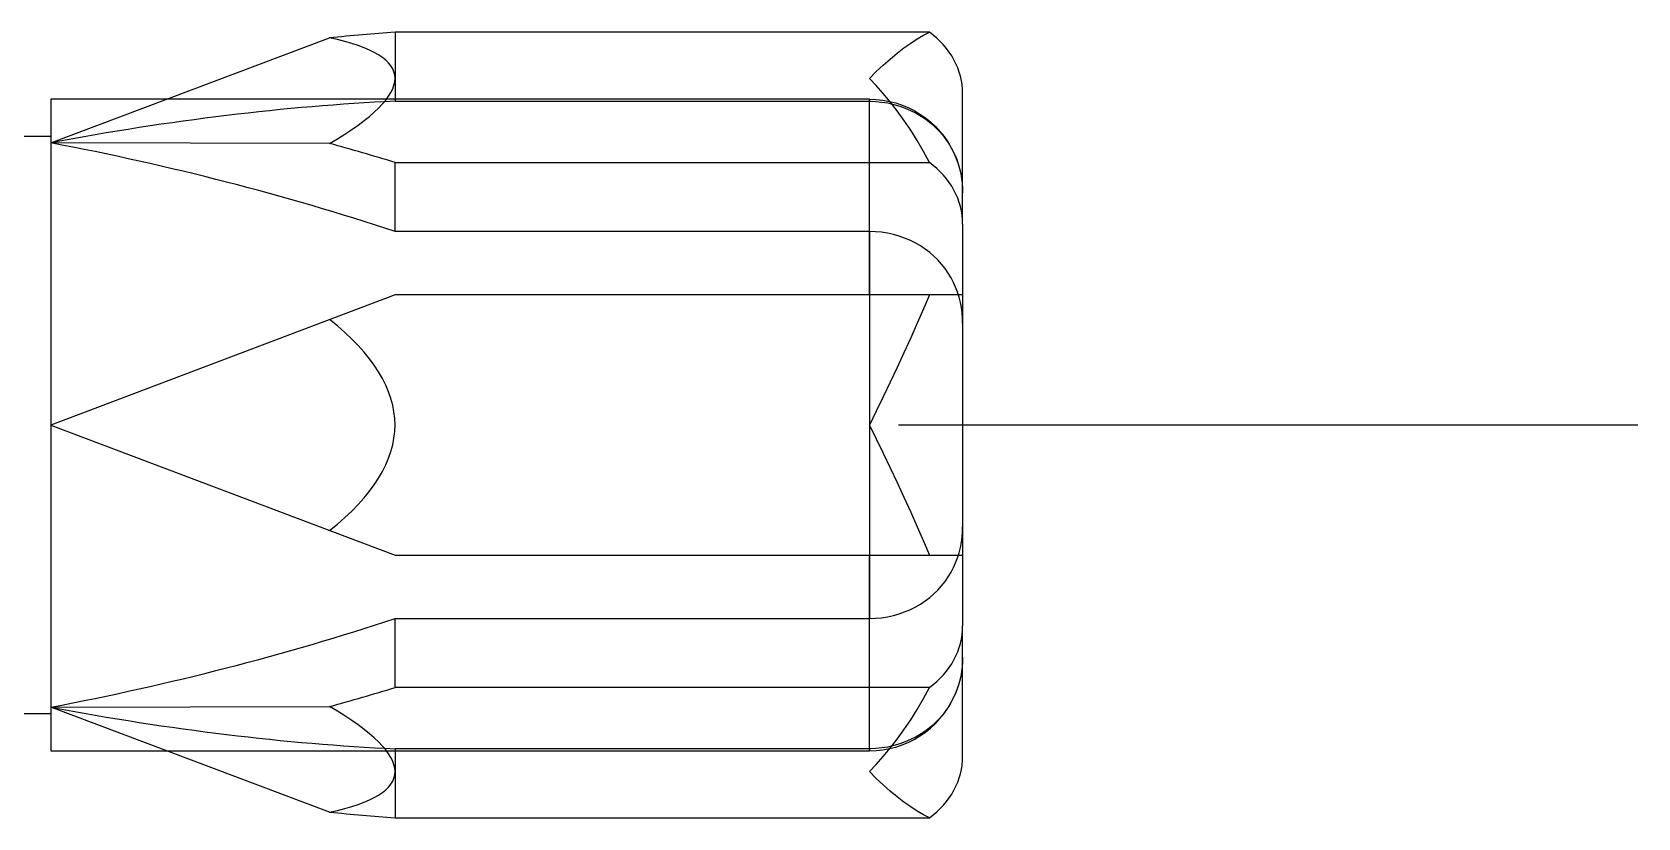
# Model space of a CAD drawing. Header units: millimetres. Extents: x 256 to 2599, y 626 to 1192.
# Drawn here: x 2132.52 to 2140.2, y 663.79 to 667.54 of the extents above; entities that cross this region are included whole.
import ezdxf

# ---------------------------------------------------------------- set-up
doc = ezdxf.new("R2010")
doc.units = ezdxf.units.MM
for name, color, linetype in [('MAIN-1', 7, 'Continuous'), ('MAIN-2', 7, 'Continuous'), ('Tag', 7, 'Continuous')]:
    doc.layers.add(name, color=color, linetype=linetype)

msp = doc.modelspace()

# ---------------------------------------------------------------- linework, layer by layer
at = {"layer": 'MAIN-1'}
for p, q in [((2136.8112, 667.542), (2134.2585, 667.542)), ((2136.783, 667.5272), (2136.8112, 667.542)), ((2132.6139, 667.0132), (2133.9457, 667.5145)), ((2136.6565, 667.4412), (2136.6895, 667.4665)), ((2136.6895, 667.4665), (2136.7218, 667.4894)), ((2136.7218, 667.4894), (2136.7531, 667.5097)), ((2136.7531, 667.5097), (2136.783, 667.5272)), ((2136.5573, 667.3533), (2136.59, 667.3843)), ((2136.59, 667.3843), (2136.6232, 667.4137)), ((2136.6232, 667.4137), (2136.6565, 667.4412)), ((2136.5253, 667.3211), (2136.5573, 667.3533)), ((2136.5573, 667.2869), (2136.5253, 667.3211)), ((2136.59, 667.2497), (2136.5573, 667.2869)), ((2136.6232, 667.2096), (2136.59, 667.2497)), ((2136.9698, 666.625), (2136.9698, 667.2473)), ((2133.1676, 667.2216), (2132.6139, 667.2216)), ((2132.6139, 667.2216), (2132.6139, 667.0132)), ((2136.6565, 667.1667), (2136.6232, 667.2096)), ((2136.6895, 667.1213), (2136.6565, 667.1667)), ((2136.7218, 667.0735), (2136.6895, 667.1213)), ((2132.6139, 667.0438), (2132.4361, 667.0438)), ((2132.6139, 667.0132), (2132.6139, 664.3187)), ((2133.9457, 667.0106), (2132.6139, 667.0132)), ((2136.7531, 667.0238), (2136.7218, 667.0735)), ((2136.783, 666.9724), (2136.7531, 667.0238)), ((2136.8112, 666.9198), (2136.783, 666.9724)), ((2134.2585, 666.5895), (2134.2585, 666.9198)), ((2134.2585, 666.9198), (2136.8112, 666.9198)), ((2136.9698, 666.625), (2136.9698, 666.152)), ((2136.5253, 666.5895), (2134.2585, 666.5895)), ((2136.5253, 666.5895), (2136.5253, 665.6659)), ((2136.5532, 666.5887), (2136.5253, 666.5895)), ((2136.582, 666.5861), (2136.5532, 666.5887)), ((2136.6111, 666.5816), (2136.582, 666.5861)), ((2136.6397, 666.5754), (2136.6111, 666.5816)), ((2136.6671, 666.5675), (2136.6397, 666.5754)), ((2136.6928, 666.5585), (2136.6671, 666.5675)), ((2136.718, 666.5479), (2136.6928, 666.5585)), ((2136.7433, 666.5353), (2136.718, 666.5479)), ((2136.7679, 666.5212), (2136.7433, 666.5353)), ((2136.7912, 666.5056), (2136.7679, 666.5212)), ((2136.8129, 666.489), (2136.7912, 666.5056)), ((2136.8326, 666.472), (2136.8129, 666.489)), ((2136.8511, 666.4539), (2136.8326, 666.472)), ((2136.8689, 666.4342), (2136.8511, 666.4539)), ((2136.8856, 666.4131), (2136.8689, 666.4342)), ((2136.9009, 666.3912), (2136.8856, 666.4131)), ((2136.9144, 666.3687), (2136.9009, 666.3912)), ((2136.9262, 666.3463), (2136.9144, 666.3687)), ((2136.9362, 666.3241), (2136.9262, 666.3463)), ((2136.9451, 666.3008), (2136.9362, 666.3241)), ((2136.9528, 666.2765), (2136.9451, 666.3008)), ((2136.9591, 666.2516), (2136.9528, 666.2765)), ((2136.9639, 666.2263), (2136.9591, 666.2516)), ((2136.9672, 666.201), (2136.9639, 666.2263)), ((2136.9691, 666.1761), (2136.9672, 666.201)), ((2136.9698, 666.152), (2136.9691, 666.1761)), ((2136.9698, 666.152), (2136.9698, 665.6659)), ((2136.5253, 665.6659), (2136.5253, 664.7423)), ((2136.9698, 665.6659), (2136.9698, 665.1798)), ((2136.9691, 665.1557), (2136.9698, 665.1798)), ((2136.9698, 665.1798), (2136.9698, 664.7068)), ((2136.9591, 665.0802), (2136.9639, 665.1056)), ((2136.9639, 665.1056), (2136.9672, 665.1308)), ((2136.9672, 665.1308), (2136.9691, 665.1557)), ((2136.9262, 664.9856), (2136.9362, 665.0077)), ((2136.9362, 665.0077), (2136.9451, 665.031)), ((2136.9451, 665.031), (2136.9528, 665.0553)), ((2136.9528, 665.0553), (2136.9591, 665.0802)), ((2136.8856, 664.9187), (2136.9009, 664.9406)), ((2136.9009, 664.9406), (2136.9144, 664.9631)), ((2136.9144, 664.9631), (2136.9262, 664.9856)), ((2136.8129, 664.8428), (2136.8326, 664.8598)), ((2136.8326, 664.8598), (2136.8511, 664.8779)), ((2136.8511, 664.8779), (2136.8689, 664.8976)), ((2136.8689, 664.8976), (2136.8856, 664.9187)), ((2136.6928, 664.7733), (2136.718, 664.784)), ((2136.718, 664.784), (2136.7433, 664.7965)), ((2136.7433, 664.7965), (2136.7679, 664.8106)), ((2136.7679, 664.8106), (2136.7912, 664.8262)), ((2136.7912, 664.8262), (2136.8129, 664.8428)), ((2134.2585, 664.412), (2134.2585, 664.7423)), ((2134.2585, 664.7423), (2136.5253, 664.7423)), ((2136.5253, 664.7423), (2136.5532, 664.7431)), ((2136.5532, 664.7431), (2136.582, 664.7457)), ((2136.582, 664.7457), (2136.6111, 664.7502)), ((2136.6111, 664.7502), (2136.6397, 664.7565)), ((2136.6397, 664.7565), (2136.6671, 664.7643)), ((2136.6671, 664.7643), (2136.6928, 664.7733)), ((2136.9698, 664.0845), (2136.9698, 664.7068)), ((2136.8112, 664.412), (2134.2585, 664.412)), ((2136.783, 664.3594), (2136.8112, 664.412)), ((2132.6139, 664.3187), (2133.9457, 664.3212)), ((2133.9457, 663.8173), (2132.6139, 664.3187)), ((2132.6139, 664.3187), (2132.6139, 664.1102)), ((2136.7531, 664.308), (2136.783, 664.3594)), ((2132.4361, 664.288), (2132.6139, 664.288)), ((2136.6895, 664.2106), (2136.7218, 664.2583)), ((2136.7218, 664.2583), (2136.7531, 664.308)), ((2136.6232, 664.1222), (2136.6565, 664.1651)), ((2136.6565, 664.1651), (2136.6895, 664.2106)), ((2132.6139, 664.1102), (2133.1676, 664.1102)), ((2136.59, 664.0821), (2136.6232, 664.1222)), ((2136.5253, 664.0107), (2136.5573, 664.0449)), ((2136.5573, 663.9785), (2136.5253, 664.0107)), ((2136.5573, 664.0449), (2136.59, 664.0821)), ((2136.59, 663.9476), (2136.5573, 663.9785)), ((2136.6232, 663.9181), (2136.59, 663.9476)), ((2136.6565, 663.8906), (2136.6232, 663.9181)), ((2136.6895, 663.8653), (2136.6565, 663.8906)), ((2136.7218, 663.8424), (2136.6895, 663.8653)), ((2134.2585, 663.7898), (2136.8112, 663.7898)), ((2136.7531, 663.8222), (2136.7218, 663.8424)), ((2136.783, 663.8046), (2136.7531, 663.8222)), ((2136.8112, 663.7898), (2136.783, 663.8046))]:
    msp.add_line(p, q, dxfattribs=at)
for centre, major_axis, ratio, start_param, end_param in [((2132.6139, 665.6659), (-5.04, -1.0633), 0.315108, -1.968805, -1.903992), ((2136.5253, 667.2473), (-0.4445, 0), 0.866025, 3.141593, 4.013738), ((2125.4189, 665.6659), (-8.8378, -1.6738), 0.104406, 2.855009, 3.388636), ((2132.6139, 665.6659), (-4.1024, 0.8655), 0.315108, -1.915931, -1.504415), ((2132.6139, 665.6659), (5.04, -1.0633), 0.315108, 1.305552, 1.370364), ((2136.5253, 666.625), (0.4445, 0), 0.866025, 0, 0.872145), ((2132.6139, 665.6659), (4.1024, 0.8655), 0.315108, -1.637178, -1.225661), ((2136.5253, 664.7068), (-0.4445, 0), 0.866025, 2.269448, 3.141593), ((2132.6139, 665.6659), (-5.04, -1.0633), 0.315108, 1.771228, 1.836041), ((2125.4189, 665.6659), (-8.8378, 1.6738), 0.104406, 2.894549, 3.428177), ((2136.5253, 664.0845), (0.4445, 0), 0.866025, -0.872145, 0), ((2132.6139, 665.6659), (5.04, -1.0633), 0.315108, -1.237601, -1.172788)]:
    msp.add_ellipse(centre, major_axis=major_axis, ratio=ratio, start_param=start_param, end_param=end_param, dxfattribs=at)
at = {"layer": 'MAIN-2'}
for p, q in [((2134.2585, 667.542), (2134.2585, 667.2118)), ((2136.5253, 667.2216), (2133.1676, 667.2216)), ((2134.2585, 667.2118), (2136.5253, 667.2118)), ((2136.5253, 666.2882), (2136.5253, 667.2216)), ((2136.5253, 667.2216), (2136.5253, 667.2118)), ((2136.5253, 667.2216), (2136.557, 667.2204)), ((2136.5253, 667.2118), (2136.5537, 667.2109)), ((2136.5537, 667.2109), (2136.5832, 667.2082)), ((2136.557, 667.2204), (2136.5885, 667.2171)), ((2136.5832, 667.2082), (2136.6128, 667.2036)), ((2136.5885, 667.2171), (2136.6198, 667.2114)), ((2136.6128, 667.2036), (2136.6419, 667.1971)), ((2136.6198, 667.2114), (2136.6505, 667.2036)), ((2136.6419, 667.1971), (2136.6697, 667.189)), ((2136.6505, 667.2036), (2136.6806, 667.1936)), ((2136.6697, 667.189), (2136.6957, 667.1796)), ((2136.6806, 667.1936), (2136.7099, 667.1814)), ((2136.6957, 667.1796), (2136.7215, 667.1685)), ((2136.7099, 667.1814), (2136.7383, 667.1672)), ((2136.7215, 667.1685), (2136.7472, 667.1555)), ((2136.7383, 667.1672), (2136.7656, 667.151)), ((2136.7472, 667.1555), (2136.772, 667.1408)), ((2136.7656, 667.151), (2136.7917, 667.1329)), ((2136.772, 667.1408), (2136.7956, 667.1247)), ((2136.7917, 667.1329), (2136.8164, 667.113)), ((2136.7956, 667.1247), (2136.8173, 667.1077)), ((2136.8164, 667.113), (2136.8396, 667.0914)), ((2136.8173, 667.1077), (2136.837, 667.0902)), ((2136.837, 667.0902), (2136.8557, 667.0713)), ((2136.8396, 667.0914), (2136.8612, 667.0682)), ((2136.8557, 667.0713), (2136.8736, 667.0508)), ((2136.8612, 667.0682), (2136.8811, 667.0435)), ((2136.8736, 667.0508), (2136.8902, 667.0291)), ((2136.8811, 667.0435), (2136.8992, 667.0174)), ((2136.8902, 667.0291), (2136.9053, 667.0065)), ((2136.8992, 667.0174), (2136.9154, 666.9901)), ((2136.9053, 667.0065), (2136.9185, 666.9835)), ((2136.9154, 666.9901), (2136.9296, 666.9617)), ((2136.9185, 666.9835), (2136.9299, 666.9608)), ((2136.9296, 666.9617), (2136.9397, 666.9379)), ((2136.9299, 666.9608), (2136.9396, 666.9379)), ((2136.9396, 666.9379), (2136.9482, 666.9138)), ((2136.9397, 666.9379), (2136.9483, 666.9134)), ((2136.9482, 666.9138), (2136.955, 666.8908)), ((2136.955, 666.8908), (2136.9605, 666.8673)), ((2136.9605, 666.8673), (2136.9647, 666.8436)), ((2136.9647, 666.8436), (2136.9675, 666.82)), ((2136.9675, 666.82), (2136.9692, 666.7968)), ((2136.9692, 666.7968), (2136.9698, 666.7743)), ((2134.2585, 666.2882), (2132.6139, 665.6659)), ((2136.5253, 666.2882), (2134.2585, 666.2882)), ((2134.2585, 666.2882), (2134.2585, 666.2882)), ((2136.5532, 666.2882), (2136.5253, 666.2882)), ((2136.582, 666.2882), (2136.5532, 666.2882)), ((2136.6111, 666.2882), (2136.582, 666.2882)), ((2136.6397, 666.2882), (2136.6111, 666.2882)), ((2136.6671, 666.2882), (2136.6397, 666.2882)), ((2136.6928, 666.2882), (2136.6671, 666.2882)), ((2136.718, 666.2882), (2136.6928, 666.2882)), ((2136.7433, 666.2882), (2136.718, 666.2882)), ((2136.7679, 666.2882), (2136.7433, 666.2882)), ((2136.7912, 666.2882), (2136.7679, 666.2882)), ((2136.8112, 666.2882), (2136.783, 666.2208)), ((2136.8129, 666.2882), (2136.7912, 666.2882)), ((2136.8326, 666.2882), (2136.8129, 666.2882)), ((2136.8511, 666.2882), (2136.8326, 666.2882)), ((2136.8689, 666.2882), (2136.8511, 666.2882)), ((2136.8856, 666.2882), (2136.8689, 666.2882)), ((2136.9009, 666.2882), (2136.8856, 666.2882)), ((2136.9144, 666.2882), (2136.9009, 666.2882)), ((2136.9262, 666.2882), (2136.9144, 666.2882)), ((2136.9362, 666.2882), (2136.9262, 666.2882)), ((2136.9451, 666.2882), (2136.9362, 666.2882)), ((2136.9528, 666.2882), (2136.9451, 666.2882)), ((2136.9591, 666.2882), (2136.9528, 666.2882)), ((2136.9639, 666.2882), (2136.9591, 666.2882)), ((2136.9672, 666.2882), (2136.9639, 666.2882)), ((2136.9691, 666.2882), (2136.9672, 666.2882)), ((2136.9698, 666.2882), (2136.9691, 666.2882)), ((2136.9698, 666.2882), (2136.9698, 666.2882)), ((2136.783, 666.2208), (2136.7531, 666.1518)), ((2136.7218, 666.0818), (2136.6895, 666.0111)), ((2136.7531, 666.1518), (2136.7218, 666.0818)), ((2136.6895, 666.0111), (2136.6565, 665.9404)), ((2136.6565, 665.9404), (2136.6232, 665.87)), ((2136.6232, 665.87), (2136.59, 665.8004)), ((2136.59, 665.8004), (2136.5573, 665.7323)), ((2136.5573, 665.7323), (2136.5253, 665.6659)), ((2132.6139, 665.6659), (2134.2585, 665.0436)), ((2136.5253, 665.6659), (2136.5573, 665.5996)), ((2136.5573, 665.5996), (2136.59, 665.5314)), ((2136.59, 665.5314), (2136.6232, 665.4618)), ((2136.6232, 665.4618), (2136.6565, 665.3914)), ((2136.6565, 665.3914), (2136.6895, 665.3207)), ((2136.6895, 665.3207), (2136.7218, 665.25)), ((2136.7218, 665.25), (2136.7531, 665.18)), ((2136.7531, 665.18), (2136.783, 665.1111)), ((2136.783, 665.1111), (2136.8112, 665.0436)), ((2134.2585, 665.0436), (2136.5253, 665.0436)), ((2134.2585, 665.0436), (2134.2585, 665.0436)), ((2136.5253, 664.1102), (2136.5253, 665.0436)), ((2136.5253, 665.0436), (2136.5532, 665.0436)), ((2136.5532, 665.0436), (2136.582, 665.0436)), ((2136.582, 665.0436), (2136.6111, 665.0436)), ((2136.6111, 665.0436), (2136.6397, 665.0436)), ((2136.6397, 665.0436), (2136.6671, 665.0436)), ((2136.6671, 665.0436), (2136.6928, 665.0436)), ((2136.6928, 665.0436), (2136.718, 665.0436)), ((2136.718, 665.0436), (2136.7433, 665.0436)), ((2136.7433, 665.0436), (2136.7679, 665.0436)), ((2136.7679, 665.0436), (2136.7912, 665.0436)), ((2136.7912, 665.0436), (2136.8129, 665.0436)), ((2136.8129, 665.0436), (2136.8326, 665.0436)), ((2136.8326, 665.0436), (2136.8511, 665.0436)), ((2136.8511, 665.0436), (2136.8689, 665.0436)), ((2136.8689, 665.0436), (2136.8856, 665.0436)), ((2136.8856, 665.0436), (2136.9009, 665.0436)), ((2136.9009, 665.0436), (2136.9144, 665.0436)), ((2136.9144, 665.0436), (2136.9262, 665.0436)), ((2136.9262, 665.0436), (2136.9362, 665.0436)), ((2136.9362, 665.0436), (2136.9451, 665.0436)), ((2136.9451, 665.0436), (2136.9528, 665.0436)), ((2136.9528, 665.0436), (2136.9591, 665.0436)), ((2136.9591, 665.0436), (2136.9639, 665.0436)), ((2136.9639, 665.0436), (2136.9672, 665.0436)), ((2136.9672, 665.0436), (2136.9691, 665.0436)), ((2136.9691, 665.0436), (2136.9698, 665.0436)), ((2136.9698, 665.0436), (2136.9698, 665.0436)), ((2136.9698, 664.5575), (2136.9692, 664.535)), ((2136.9647, 664.4882), (2136.9605, 664.4645)), ((2136.9675, 664.5118), (2136.9647, 664.4882)), ((2136.9692, 664.535), (2136.9675, 664.5118)), ((2136.9296, 664.3701), (2136.9397, 664.394)), ((2136.9396, 664.3939), (2136.9299, 664.371)), ((2136.9482, 664.418), (2136.9396, 664.3939)), ((2136.9397, 664.394), (2136.9483, 664.4184)), ((2136.955, 664.441), (2136.9482, 664.418)), ((2136.9605, 664.4645), (2136.955, 664.441)), ((2136.8811, 664.2883), (2136.8992, 664.3144)), ((2136.9053, 664.3253), (2136.8902, 664.3027)), ((2136.8992, 664.3144), (2136.9154, 664.3417)), ((2136.9185, 664.3483), (2136.9053, 664.3253)), ((2136.9154, 664.3417), (2136.9296, 664.3701)), ((2136.9299, 664.371), (2136.9185, 664.3483)), ((2136.8164, 664.2188), (2136.8396, 664.2404)), ((2136.837, 664.2416), (2136.8173, 664.2241)), ((2136.8557, 664.2605), (2136.837, 664.2416)), ((2136.8396, 664.2404), (2136.8612, 664.2636)), ((2136.8736, 664.281), (2136.8557, 664.2605)), ((2136.8612, 664.2636), (2136.8811, 664.2883)), ((2136.8902, 664.3027), (2136.8736, 664.281)), ((2136.7215, 664.1633), (2136.6957, 664.1522)), ((2136.7099, 664.1504), (2136.7383, 664.1646)), ((2136.7472, 664.1763), (2136.7215, 664.1633)), ((2136.7383, 664.1646), (2136.7656, 664.1808)), ((2136.772, 664.191), (2136.7472, 664.1763)), ((2136.7656, 664.1808), (2136.7917, 664.1989)), ((2136.7956, 664.2071), (2136.772, 664.191)), ((2136.7917, 664.1989), (2136.8164, 664.2188)), ((2136.8173, 664.2241), (2136.7956, 664.2071)), ((2133.1676, 664.1102), (2136.5253, 664.1102)), ((2134.2585, 664.12), (2134.2585, 663.7898)), ((2136.5253, 664.12), (2134.2585, 664.12)), ((2136.5537, 664.1209), (2136.5253, 664.12)), ((2136.5253, 664.12), (2136.5253, 664.1102)), ((2136.5253, 664.1102), (2136.557, 664.1114)), ((2136.5832, 664.1236), (2136.5537, 664.1209)), ((2136.557, 664.1114), (2136.5885, 664.1148)), ((2136.6128, 664.1282), (2136.5832, 664.1236)), ((2136.5885, 664.1148), (2136.6198, 664.1204)), ((2136.6419, 664.1347), (2136.6128, 664.1282)), ((2136.6198, 664.1204), (2136.6505, 664.1282)), ((2136.6697, 664.1428), (2136.6419, 664.1347)), ((2136.6505, 664.1282), (2136.6806, 664.1383)), ((2136.6957, 664.1522), (2136.6697, 664.1428)), ((2136.6806, 664.1383), (2136.7099, 664.1504))]:
    msp.add_line(p, q, dxfattribs=at)
for centre, major_axis, ratio, start_param, end_param in [((2132.6139, 665.6659), (4.1024, 0.8655), 0.315108, 1.092898, 1.504415), ((2125.4189, 665.6659), (-8.8395, 0), 0.216216, 2.874779, 3.408406), ((2132.6139, 665.6659), (-4.1024, 0.8655), 0.315108, 1.637178, 2.048695)]:
    msp.add_ellipse(centre, major_axis=major_axis, ratio=ratio, start_param=start_param, end_param=end_param, dxfattribs=at)
at = {"layer": 'Tag'}
msp.add_line((2140.1952, 665.6659), (2136.6631, 665.6659), dxfattribs=at)

doc.saveas('drawing.dxf')
